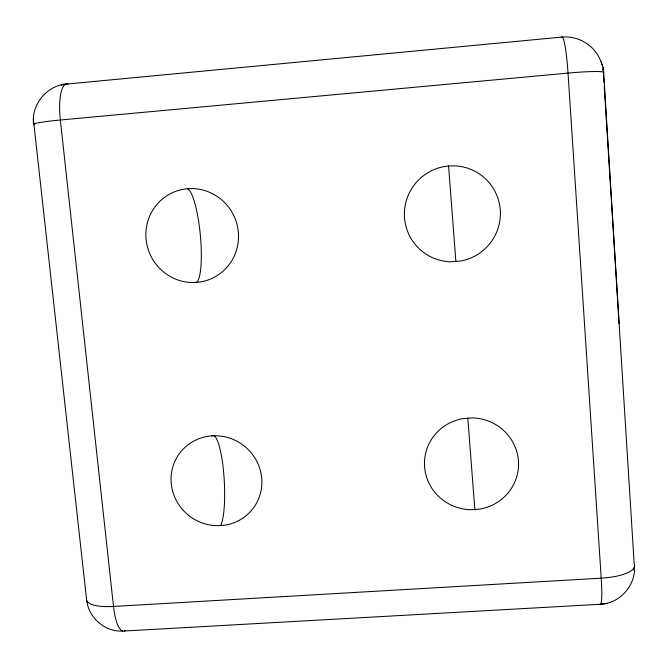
<?xml version="1.0" encoding="UTF-8"?>
<svg xmlns="http://www.w3.org/2000/svg" width="668" height="668" viewBox="0 0 668 668"><rect width="100%" height="100%" fill="white"/><g stroke="black" fill="none" stroke-linecap="round" stroke-linejoin="round"><path stroke-width="1" d="M33.55 124.382C31.004 104.726 46.76 85.613 66.382 83.901M634.583 570.121C633.581 588.032 618.226 603.805 600.081 604.273L124.198 631.026M600.599 604.189L607.287 603.262M61.389 85.212A38.126 36.673 72.1 0 1 67.994 83.943L561.521 37.116A39.863 38.836 -51.2 0 1 602.035 64.896M187.374 188.743L184.209 189.136A47.194 46.125 63.7 0 0 146.1 239.42A47.194 46.125 63.7 0 0 193.486 282.539L199.715 282.046A47.194 46.125 63.7 0 0 238.309 231.721A47.194 46.125 63.7 0 0 190.489 188.576L187.374 188.743A47.336 9.31 84.6 0 1 200.2 233.775A47.336 9.31 84.6 0 1 196.651 282.397M448.579 165.99L443.201 166.758A48.188 47.845 -45.2 0 0 450.516 261.814L461.229 260.954A48.188 47.845 -45.2 0 0 453.998 165.823L448.579 165.99L455.893 261.689M211.848 435.862L208.742 436.187A45.933 44.455 36.1 0 0 171.267 483.732A45.933 44.455 36.1 0 0 217.626 525.691L223.738 525.315A45.933 44.455 36.1 0 0 261.681 477.737A45.933 44.455 36.1 0 0 214.896 435.753L211.848 435.862A46.56 8.876 86.9 0 1 223.488 470.681A46.56 8.876 86.9 0 1 220.732 525.607M474.856 509.634L480.083 509.016A47.061 45.9 7.9 0 0 518.418 460.711A47.061 45.9 7.9 0 0 473.161 417.926L462.59 418.661A47.061 45.9 7.9 0 0 424.597 466.94A47.061 45.9 7.9 0 0 469.587 509.676L474.856 509.634L467.784 417.792M122.737 631.06C105.051 632.095 88.727 617.883 86.681 600.415M601.217 61.815L603.054 67.451L603.68 72.628L619.111 323.654M603.054 67.451L603.647 72.353M86.548 599.338L33.4 119.689M603.513 75.008L603.972 82.289M604.231 86.448L634.183 563.926A37.917 11.849 -1.3 0 1 601.217 578.171L113.502 606.452A36.89 11.039 -8.8 0 1 86.757 598.236M125.559 630.3A36.915 10.17 89.2 0 1 113.502 606.452L60.345 120.006A38.21 11.114 82.4 0 1 67.994 83.943M33.943 124.891A38.435 2.755 -4 0 1 60.345 120.006L568.025 73.096A39.554 2.964 -5.7 0 1 603.388 72.921M603.004 69.397A39.863 38.836 -51.2 0 1 603.321 72.035M561.521 37.116A39.521 3.975 86.7 0 1 568.025 73.096L601.217 578.171A38.126 3.632 84.4 0 1 600.131 604.298M634.233 567.19A37.684 36.164 1.5 0 1 633.965 570.547"/></g></svg>
